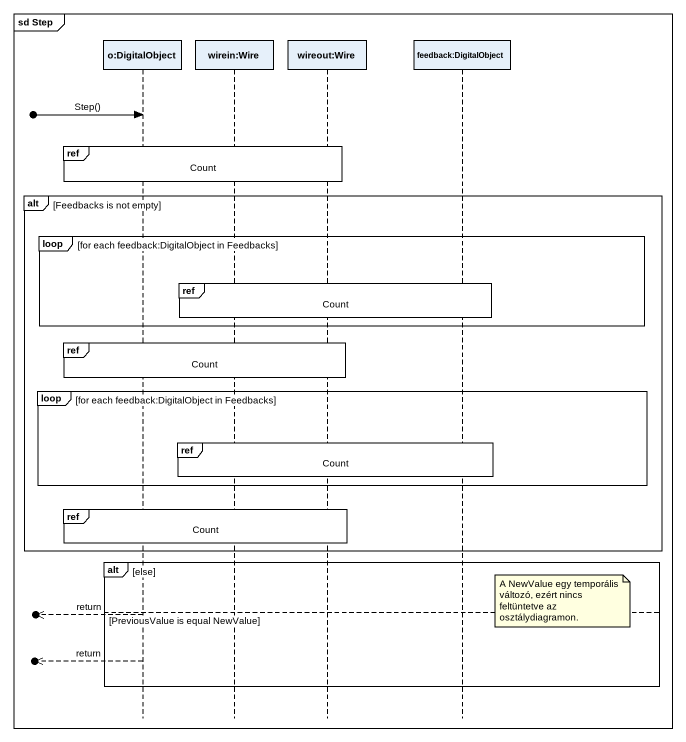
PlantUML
@startuml
mainframe sd Step
hide footbox
participant "o:DigitalObject" as o_DigitalObject
participant "wirein:Wire" as wirein_Wire
participant "wireout:Wire" as wireout_Wire
participant "feedback:DigitalObject" as feedback_DigitalObject

[o-> o_DigitalObject : Step()
ref over o_DigitalObject, wirein_Wire, wireout_Wire : Count
alt Feedbacks is not empty
  loop for each feedback:DigitalObject in Feedbacks
    ref over wirein_Wire, wireout_Wire, feedback_DigitalObject : Count
  end
  ref over o_DigitalObject, wirein_Wire, wireout_Wire : Count
  loop for each feedback:DigitalObject in Feedbacks
    ref over wirein_Wire, wireout_Wire, feedback_DigitalObject : Count
  end
  ref over o_DigitalObject, wirein_Wire, wireout_Wire : Count
end
alt else
  note right of feedback_DigitalObject : A NewValue egy temporális változó, ezért nincs feltüntetve az osztálydiagramon.
else PreviousValue is equal NewValue
  [o<<-- o_DigitalObject : return
  [o<<-- o_DigitalObject : return
end
@enduml
